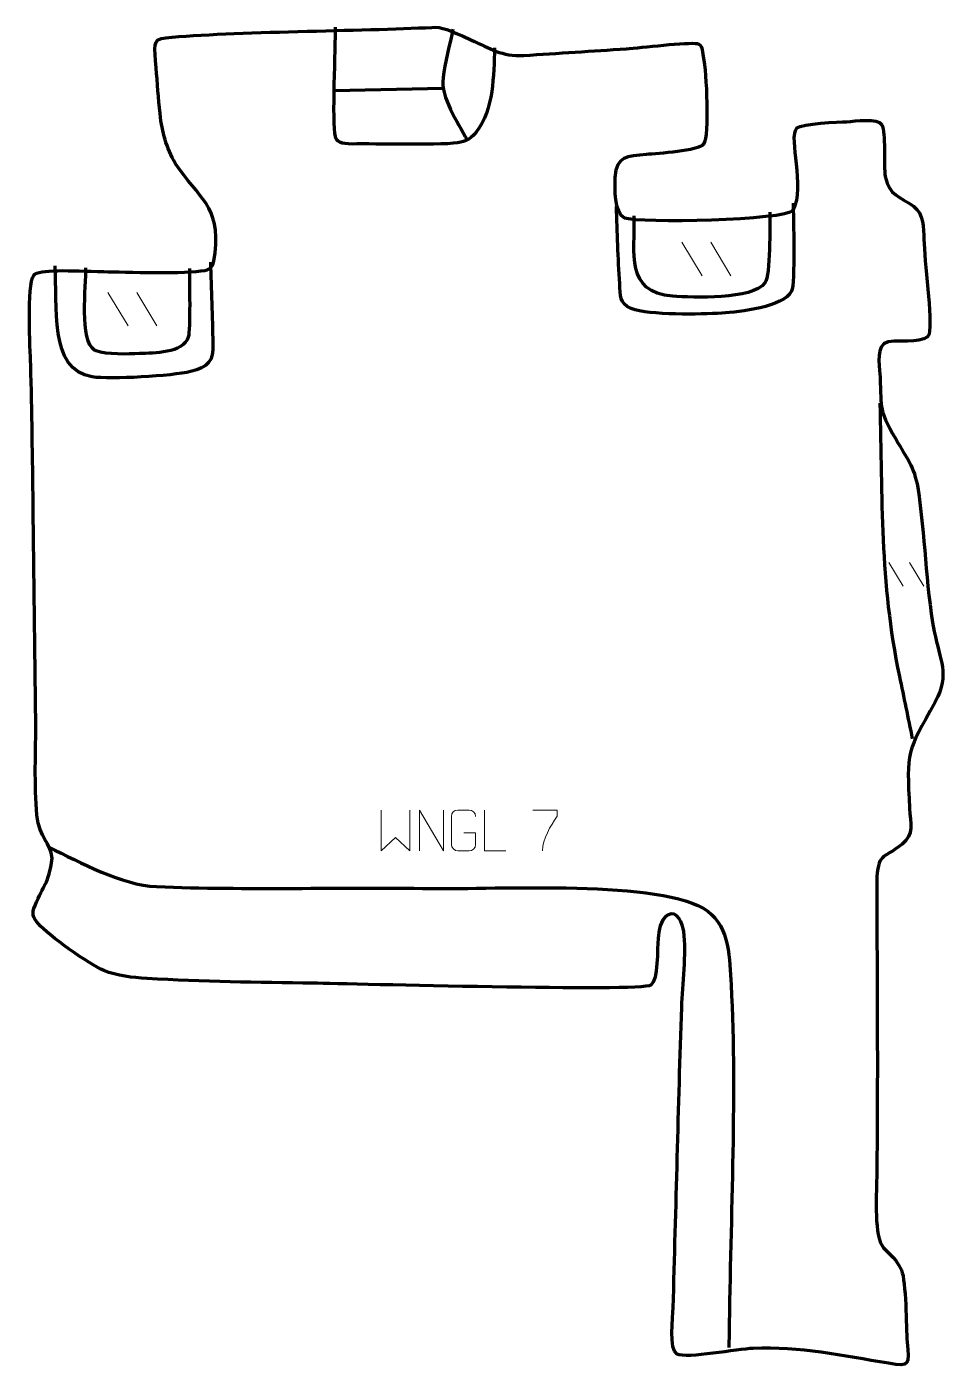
# Model space of a CAD drawing. Header units: millimetres. Extents: x -633 to -66, y 80 to 903.
import ezdxf

# ---------------------------------------------------------------- set-up
doc = ezdxf.new("R2010")
doc.units = ezdxf.units.MM
doc.header["$MEASUREMENT"] = 0
doc.layers.add('layer 2', color=7, linetype='Continuous')
doc.layers.add('layer 3', color=7, linetype='Continuous')

msp = doc.modelspace()

# ---------------------------------------------------------------- linework, layer by layer
at = {"layer": 'layer 2', "color": 142, "lineweight": 158}
for points, knots in [([(-345.7931, 889.7287), (-346.5588, 872.4828), (-346.1082, 852.5131), (-357.2007, 837.9896), (-357.2007, 837.9896), (-359.7968, 834.5906), (-362.963, 832.7877), (-366.4504, 831.8823), (-366.4504, 831.8823), (-375.1391, 829.6264), (-420.7643, 831.0742), (-432.9862, 830.776), (-432.9862, 830.776), (-440.2362, 830.8021), (-442.7696, 832.159), (-443.5303, 835.4151), (-443.5303, 835.4151), (-445.4958, 843.8296), (-443.3528, 890.3513), (-443.3753, 902.5394)], [0, 0, 0, 0, 0.16666667, 0.16666667, 0.16666667, 0.16666667, 0.33333333, 0.33333333, 0.33333333, 0.33333333, 0.5, 0.5, 0.5, 0.5, 0.66666667, 0.66666667, 0.66666667, 0.66666667, 1, 1, 1, 1]), ([(-371.3594, 901.2309), (-373.2072, 892.1954), (-376.3573, 880.2234), (-377.4569, 871.4597), (-377.4569, 871.4597), (-379.0225, 858.9806), (-368.5616, 844.6538), (-362.6968, 833.3053)], [0, 0, 0, 0, 0.33333333, 0.33333333, 0.33333333, 0.33333333, 1, 1, 1, 1]), ([(-162.6757, 794.5658), (-162.6357, 786.1951), (-161.3003, 745.036), (-163.6507, 740.5391), (-163.6507, 740.5391), (-168.8511, 730.5892), (-195.5165, 727.927), (-206.4327, 726.9576), (-206.4327, 726.9576), (-219.7615, 726.4424), (-250.3921, 725.4209), (-262.0586, 729.9041), (-262.0586, 729.9041), (-269.4285, 733.0308), (-268.5615, 737.9134), (-269.0529, 745.1059), (-269.0529, 745.1059), (-270.1263, 760.8212), (-270.5928, 776.6692), (-271.0972, 792.4186)], [0, 0, 0, 0, 0.16666667, 0.16666667, 0.16666667, 0.16666667, 0.33333333, 0.33333333, 0.33333333, 0.33333333, 0.5, 0.5, 0.5, 0.5, 0.66666667, 0.66666667, 0.66666667, 0.66666667, 1, 1, 1, 1]), ([(-176.9675, 788.948), (-177.1161, 781.2154), (-176.511, 750.3117), (-179.9819, 745.5258), (-179.9819, 745.5258), (-187.4764, 735.1919), (-224.4566, 736.5167), (-236.5629, 737.4197), (-236.5629, 737.4197), (-266.0315, 739.8194), (-259.4953, 763.9217), (-260.1724, 786.6675)], [0, 0, 0, 0, 0.25, 0.25, 0.25, 0.25, 0.5, 0.5, 0.5, 0.5, 1, 1, 1, 1]), ([(-520.1399, 758.2173), (-519.7705, 741.5925), (-518.9961, 724.8599), (-518.6547, 708.2801), (-518.6547, 708.2801), (-518.4337, 697.5428), (-521.428, 693.9625), (-532.2891, 691.2373), (-532.2891, 691.2373), (-543.608, 688.3972), (-581.5673, 686.2066), (-592.7027, 687.9337), (-592.7027, 687.9337), (-619.6195, 692.1087), (-613.8518, 732.2567), (-615.4219, 756.033)], [0, 0, 0, 0, 0.2, 0.2, 0.2, 0.2, 0.4, 0.4, 0.4, 0.4, 0.6, 0.6, 0.6, 0.6, 1, 1, 1, 1]), ([(-533.0633, 754.4814), (-533.0765, 747.3206), (-532.3549, 716.7679), (-533.7368, 712.4024), (-533.7368, 712.4024), (-536.9457, 702.2647), (-554.8135, 702.5627), (-563.725, 702.1842), (-563.725, 702.1842), (-570.7095, 701.8875), (-583.8748, 701.4183), (-590.2855, 703.9351), (-590.2855, 703.9351), (-590.2855, 703.9351), (-591.2038, 704.3669), (-591.2038, 704.3669), (-591.2038, 704.3669), (-600.439, 709.5029), (-596.5786, 744.2704), (-596.4874, 754.9167)], [0, 0, 0, 0, 0.16666667, 0.16666667, 0.16666667, 0.16666667, 0.33333333, 0.33333333, 0.33333333, 0.33333333, 0.5, 0.5, 0.5, 0.5, 0.66666667, 0.66666667, 0.66666667, 0.66666667, 1, 1, 1, 1]), ([(-109.5068, 671.8521), (-107.8168, 612.814), (-109.7491, 562.9239), (-97.475, 504.1372), (-97.475, 504.1372), (-94.8224, 491.4331), (-92.1673, 478.7335), (-89.6296, 466.0056)], [0, 0, 0, 0, 0.33333333, 0.33333333, 0.33333333, 0.33333333, 1, 1, 1, 1]), ([(-619.2938, 399.404), (-599.708, 390.2387), (-574.8416, 376.1715), (-553.1664, 375.2763), (-553.1664, 375.2763), (-498.3137, 373.0113), (-440.3283, 375.0595), (-384.9154, 374.1055), (-384.9154, 374.1055), (-345.2201, 373.422), (-242.5785, 379.9834), (-215.0909, 360.2514), (-215.0909, 360.2514), (-201.6781, 350.2722), (-201.5753, 330.547), (-200.7659, 315.1651), (-200.7659, 315.1651), (-197.0544, 244.6249), (-201.4579, 165.3727), (-202.0805, 94.0863), (-202.0805, 94.0863), (-202.0805, 94.0863), (-202.0937, 92.5806), (-202.0937, 92.5806)], [0, 0, 0, 0, 0.14285714, 0.14285714, 0.14285714, 0.14285714, 0.28571429, 0.28571429, 0.28571429, 0.28571429, 0.42857143, 0.42857143, 0.42857143, 0.42857143, 0.57142857, 0.57142857, 0.57142857, 0.57142857, 0.71428571, 0.71428571, 0.71428571, 0.71428571, 1, 1, 1, 1])]:
    msp.add_open_spline(points, degree=3, knots=knots, dxfattribs=at)
msp.add_open_spline([(-377.4496, 864.7289), (-377.4496, 864.7289), (-444.2583, 863.3961), (-444.2583, 863.3961)], degree=3, dxfattribs=at)
at = {"layer": 'layer 3', "color": 242, "lineweight": 158}
msp.add_open_spline([(-541.594, 818.6224), (-527.453, 797.5244), (-513.8714, 792.7563), (-517.3338, 764.1025), (-517.3338, 764.1025), (-518.3174, 755.9617), (-519.0577, 754.2434), (-523.6351, 753.283), (-523.6351, 753.283), (-534.3614, 751.0324), (-573.0861, 752.2007), (-585.6456, 752.5192), (-585.6456, 752.5192), (-606.1443, 753.0391), (-625.6066, 754.2472), (-628.5277, 750.2446), (-628.5277, 750.2446), (-632.8, 744.3906), (-630.7355, 704.7793), (-630.3881, 695.3802), (-630.3881, 695.3802), (-629.6072, 666.7521), (-629.2725, 638.3556), (-628.9297, 609.7186), (-628.9297, 609.7186), (-628.392, 565.6347), (-627.871, 521.5506), (-627.3219, 477.4668), (-627.3219, 477.4668), (-627.1936, 458.8185), (-628.349, 437.3891), (-626.6018, 419.0965), (-626.6018, 419.0965), (-625.2417, 404.8553), (-617.9975, 402.1972), (-617.2755, 392.6848), (-617.2755, 392.6848), (-619.4288, 376.2457), (-622.6081, 376.8269), (-627.7486, 363.7133), (-627.7486, 363.7133), (-629.7932, 358.4977), (-629.4988, 356.8978), (-625.6354, 352.3741), (-625.6354, 352.3741), (-619.9806, 345.7529), (-594.2407, 327.3684), (-585.6404, 323.8648), (-585.6404, 323.8648), (-577.1909, 320.4226), (-568.064, 319.4848), (-559.0392, 318.941), (-559.0392, 318.941), (-525.0787, 317.0306), (-491.0629, 316.3998), (-457.0561, 316.0167), (-457.0561, 316.0167), (-434.4951, 315.718), (-256.0873, 310.7413), (-249.9837, 314.7715), (-249.9837, 314.7715), (-245.2327, 317.9086), (-246.1348, 337.4244), (-245.5832, 343.3564), (-245.5832, 343.3564), (-245.0873, 348.6888), (-244.3799, 354.373), (-239.8121, 357.7084), (-239.8121, 357.7084), (-233.3158, 361.5352), (-230.4231, 352.1806), (-229.7431, 347.6455), (-229.7431, 347.6455), (-227.9952, 334.2675), (-230.5248, 315.2481), (-231.0651, 301.2574), (-231.0651, 301.2574), (-233.1205, 239.8097), (-234.5063, 178.3213), (-236.2864, 116.8625), (-236.2864, 116.8625), (-236.4424, 111.4964), (-238.9476, 91.0641), (-233.9181, 88.5226), (-233.9181, 88.5226), (-228.0006, 85.5325), (-196.7375, 91.681), (-187.3033, 92.0148), (-187.3033, 92.0148), (-158.4473, 93.0357), (-132.4249, 87.7147), (-104.2546, 82.8795), (-104.2546, 82.8795), (-90.2558, 80.4971), (-91.7199, 82.1249), (-92.7808, 95.91), (-92.7808, 95.91), (-93.3716, 105.3515), (-93.3681, 132.9704), (-96.2084, 140.0191), (-96.2084, 140.0191), (-100.976, 149.9231), (-105.2186, 149.9562), (-108.5089, 155.7234), (-108.5089, 155.7234), (-113.096, 163.7633), (-111.476, 188.6245), (-111.357, 199.1971), (-111.357, 199.1971), (-110.7268, 258.8564), (-111.174, 318.4034), (-111.4401, 378.0555), (-111.4401, 378.0555), (-110.7513, 396.4), (-108.0084, 391.4997), (-95.9034, 401.2866), (-95.9034, 401.2866), (-88.1289, 407.5723), (-90.9515, 414.0264), (-91.2499, 423.1622), (-91.2499, 423.1622), (-93.1471, 458.8856), (-93.1089, 457.0986), (-75.5549, 488.652), (-75.5549, 488.652), (-66.3416, 505.9653), (-72.6513, 513.8648), (-76.1312, 531.8047), (-76.1312, 531.8047), (-81.6183, 561.3399), (-81.6056, 590.8623), (-86.2846, 619.9927), (-86.2846, 619.9927), (-88.3316, 632.7362), (-93.237, 638.5063), (-99.55, 649.5313), (-99.55, 649.5313), (-111.6704, 670.2651), (-107.8007, 668.6808), (-109.6839, 691.8989), (-109.6839, 691.8989), (-110.1723, 699.7823), (-111.7268, 709.7339), (-101.007, 709.9294), (-101.007, 709.9294), (-96.6681, 710.0085), (-80.4507, 708.7969), (-79.2296, 714.1988), (-79.2296, 714.1988), (-77.2824, 722.8132), (-82.2504, 759.9398), (-82.4978, 772.2106), (-82.4978, 772.2106), (-82.6397, 779.2467), (-82.4341, 788.0789), (-88.8106, 792.5608), (-88.8106, 792.5608), (-97.4316, 798.6204), (-103.6546, 799.0108), (-106.2063, 810.7591), (-106.2063, 810.7591), (-107.2466, 818.1563), (-105.7703, 837.8909), (-108.3189, 842.5507), (-108.3189, 842.5507), (-110.7761, 847.0435), (-124.8632, 844.7487), (-129.6815, 844.4552), (-129.6815, 844.4552), (-134.8212, 844.2209), (-156.9859, 843.4144), (-160.4426, 840.621), (-160.4426, 840.621), (-165.7893, 833.9573), (-154.7983, 804.7811), (-162.655, 790.162), (-162.655, 790.162), (-166.9543, 784.1369), (-257.4243, 782.2097), (-266.1823, 785.5954), (-266.1823, 785.5954), (-272.7146, 788.8844), (-272.2097, 803.7641), (-272.0039, 810.1929), (-272.0039, 810.1929), (-271.109, 823.8038), (-264.7383, 823.0938), (-252.5627, 824.3261), (-252.5627, 824.3261), (-245.9976, 824.9906), (-220.5222, 826.2957), (-217.5955, 830.7235), (-217.5955, 830.7235), (-213.9577, 836.2273), (-215.8874, 874.5562), (-217.7804, 884.3554), (-217.7804, 884.3554), (-218.56, 888.3913), (-218.1973, 891.7248), (-221.5675, 892.3733), (-221.5675, 892.3733), (-226.9457, 893.4083), (-256.3077, 889.8465), (-264.9265, 889.2419), (-264.9265, 889.2419), (-285.8984, 887.7706), (-306.8859, 886.5359), (-327.8584, 885.0672), (-327.8584, 885.0672), (-341.8732, 884.519), (-348.095, 889.2159), (-360.3777, 894.7211), (-360.3777, 894.7211), (-374.4271, 901.0181), (-377.8418, 902.6702), (-384.2398, 902.3359), (-384.2398, 902.3359), (-426.4146, 900.1322), (-506.8964, 899.8854), (-547.5008, 895.9936), (-547.5008, 895.9936), (-555.9655, 895.1823), (-554.4774, 890.5436), (-553.4721, 877.5162), (-553.4721, 877.5162), (-552.7474, 868.1244), (-552.0347, 858.8034), (-551.0252, 849.4336), (-551.0252, 849.4336), (-549.703, 837.3898), (-547.3998, 829.3261), (-541.594, 818.6224)], degree=3, knots=[0, 0, 0, 0, 0.01694915, 0.01694915, 0.01694915, 0.01694915, 0.03389831, 0.03389831, 0.03389831, 0.03389831, 0.05084746, 0.05084746, 0.05084746, 0.05084746, 0.06779661, 0.06779661, 0.06779661, 0.06779661, 0.08474576, 0.08474576, 0.08474576, 0.08474576, 0.10169492, 0.10169492, 0.10169492, 0.10169492, 0.11864407, 0.11864407, 0.11864407, 0.11864407, 0.13559322, 0.13559322, 0.13559322, 0.13559322, 0.15254237, 0.15254237, 0.15254237, 0.15254237, 0.16949153, 0.16949153, 0.16949153, 0.16949153, 0.18644068, 0.18644068, 0.18644068, 0.18644068, 0.20338983, 0.20338983, 0.20338983, 0.20338983, 0.22033898, 0.22033898, 0.22033898, 0.22033898, 0.23728814, 0.23728814, 0.23728814, 0.23728814, 0.25423729, 0.25423729, 0.25423729, 0.25423729, 0.27118644, 0.27118644, 0.27118644, 0.27118644, 0.28813559, 0.28813559, 0.28813559, 0.28813559, 0.30508475, 0.30508475, 0.30508475, 0.30508475, 0.3220339, 0.3220339, 0.3220339, 0.3220339, 0.33898305, 0.33898305, 0.33898305, 0.33898305, 0.3559322, 0.3559322, 0.3559322, 0.3559322, 0.37288136, 0.37288136, 0.37288136, 0.37288136, 0.38983051, 0.38983051, 0.38983051, 0.38983051, 0.40677966, 0.40677966, 0.40677966, 0.40677966, 0.42372881, 0.42372881, 0.42372881, 0.42372881, 0.44067797, 0.44067797, 0.44067797, 0.44067797, 0.45762712, 0.45762712, 0.45762712, 0.45762712, 0.47457627, 0.47457627, 0.47457627, 0.47457627, 0.49152542, 0.49152542, 0.49152542, 0.49152542, 0.50847458, 0.50847458, 0.50847458, 0.50847458, 0.52542373, 0.52542373, 0.52542373, 0.52542373, 0.54237288, 0.54237288, 0.54237288, 0.54237288, 0.55932203, 0.55932203, 0.55932203, 0.55932203, 0.57627119, 0.57627119, 0.57627119, 0.57627119, 0.59322034, 0.59322034, 0.59322034, 0.59322034, 0.61016949, 0.61016949, 0.61016949, 0.61016949, 0.62711864, 0.62711864, 0.62711864, 0.62711864, 0.6440678, 0.6440678, 0.6440678, 0.6440678, 0.66101695, 0.66101695, 0.66101695, 0.66101695, 0.6779661, 0.6779661, 0.6779661, 0.6779661, 0.69491525, 0.69491525, 0.69491525, 0.69491525, 0.71186441, 0.71186441, 0.71186441, 0.71186441, 0.72881356, 0.72881356, 0.72881356, 0.72881356, 0.74576271, 0.74576271, 0.74576271, 0.74576271, 0.76271186, 0.76271186, 0.76271186, 0.76271186, 0.77966102, 0.77966102, 0.77966102, 0.77966102, 0.79661017, 0.79661017, 0.79661017, 0.79661017, 0.81355932, 0.81355932, 0.81355932, 0.81355932, 0.83050847, 0.83050847, 0.83050847, 0.83050847, 0.84745763, 0.84745763, 0.84745763, 0.84745763, 0.86440678, 0.86440678, 0.86440678, 0.86440678, 0.88135593, 0.88135593, 0.88135593, 0.88135593, 0.89830508, 0.89830508, 0.89830508, 0.89830508, 0.91525424, 0.91525424, 0.91525424, 0.91525424, 0.93220339, 0.93220339, 0.93220339, 0.93220339, 0.94915254, 0.94915254, 0.94915254, 0.94915254, 0.96610169, 0.96610169, 0.96610169, 0.96610169, 1, 1, 1, 1], dxfattribs=at)
at = {"layer": 'layer 3', "color": 250, "lineweight": 9}
for points in [[(-230.9134, 770.537), (-230.9134, 770.537), (-218.5491, 749.9927), (-218.5491, 749.9927)], [(-213.1835, 770.537), (-213.1835, 770.537), (-200.8192, 749.9927), (-200.8192, 749.9927)], [(-583.0403, 739.7608), (-583.0403, 739.7608), (-570.676, 719.2165), (-570.676, 719.2165)], [(-565.3104, 739.7608), (-565.3104, 739.7608), (-552.9461, 719.2165), (-552.9461, 719.2165)], [(-104.0331, 574.1603), (-104.0331, 574.1603), (-95.1998, 559.483), (-95.1998, 559.483)], [(-91.3665, 574.1603), (-91.3665, 574.1603), (-82.5331, 559.483), (-82.5331, 559.483)]]:
    msp.add_open_spline(points, degree=3, dxfattribs=at)
for points, knots in [([(-415.4905, 422.1992), (-415.4905, 422.1992), (-415.4905, 397.2412), (-415.4905, 397.2412), (-415.4905, 397.2412), (-415.4905, 397.2412), (-406.6478, 405.3059), (-406.6478, 405.3059), (-406.6478, 405.3059), (-406.6478, 405.3059), (-397.8054, 397.2418), (-397.8054, 397.2418), (-397.8054, 397.2418), (-397.8054, 397.2418), (-397.8054, 422.1992), (-397.8054, 422.1992)], [0, 0, 0, 0, 0.2, 0.2, 0.2, 0.2, 0.4, 0.4, 0.4, 0.4, 0.6, 0.6, 0.6, 0.6, 1, 1, 1, 1]), ([(-391.8949, 397.247), (-391.8949, 397.247), (-391.8949, 422.2005), (-391.8949, 422.2005), (-391.8949, 422.2005), (-391.8949, 422.2005), (-377.2401, 397.247), (-377.2401, 397.247), (-377.2401, 397.247), (-377.2401, 397.247), (-377.2401, 422.2005), (-377.2401, 422.2005)], [0, 0, 0, 0, 0.25, 0.25, 0.25, 0.25, 0.5, 0.5, 0.5, 0.5, 1, 1, 1, 1]), ([(-364.6339, 408.2294), (-364.6339, 408.2294), (-357.4658, 408.2294), (-357.4658, 408.2294), (-357.4658, 408.2294), (-357.4658, 408.2294), (-357.4658, 401.0613), (-357.4658, 401.0613), (-357.4658, 401.0613), (-357.6055, 398.7379), (-359.2827, 397.2583), (-361.4305, 397.2475), (-361.4305, 397.2475), (-363.7623, 397.2479), (-366.0943, 397.2479), (-368.4258, 397.2475), (-368.4258, 397.2475), (-370.3507, 397.1421), (-372.3229, 399.0266), (-372.3117, 401.0439), (-372.3117, 401.0439), (-372.3113, 406.814), (-372.3113, 412.5837), (-372.3117, 418.353), (-372.3117, 418.353), (-372.3075, 420.4911), (-370.5607, 422.2103), (-368.4084, 422.1969), (-368.4084, 422.1969), (-366.0827, 422.1969), (-363.7566, 422.1969), (-361.4305, 422.1969), (-361.4305, 422.1969), (-359.4838, 422.2323), (-357.4924, 420.7408), (-357.4658, 418.3031)], [0, 0, 0, 0, 0.1, 0.1, 0.1, 0.1, 0.2, 0.2, 0.2, 0.2, 0.3, 0.3, 0.3, 0.3, 0.4, 0.4, 0.4, 0.4, 0.5, 0.5, 0.5, 0.5, 0.6, 0.6, 0.6, 0.6, 0.7, 0.7, 0.7, 0.7, 0.8, 0.8, 0.8, 0.8, 1, 1, 1, 1]), ([(-339.0157, 397.2432), (-339.0157, 397.2432), (-351.9648, 397.2432), (-351.9648, 397.2432), (-351.9648, 397.2432), (-351.9648, 397.2432), (-351.9648, 422.1968), (-351.9648, 422.1968)], [0, 0, 0, 0, 0.33333333, 0.33333333, 0.33333333, 0.33333333, 1, 1, 1, 1]), ([(-322.2968, 422.1997), (-322.2968, 422.1997), (-307.4807, 422.1997), (-307.4807, 422.1997), (-307.4807, 422.1997), (-307.481, 420.9501), (-307.481, 419.7005), (-307.4807, 418.4507), (-307.4807, 418.4507), (-311.4751, 412.4536), (-316.3903, 404.62), (-316.3903, 397.2412)], [0, 0, 0, 0, 0.25, 0.25, 0.25, 0.25, 0.5, 0.5, 0.5, 0.5, 1, 1, 1, 1])]:
    msp.add_open_spline(points, degree=3, knots=knots, dxfattribs=at)

doc.saveas('drawing.dxf')
